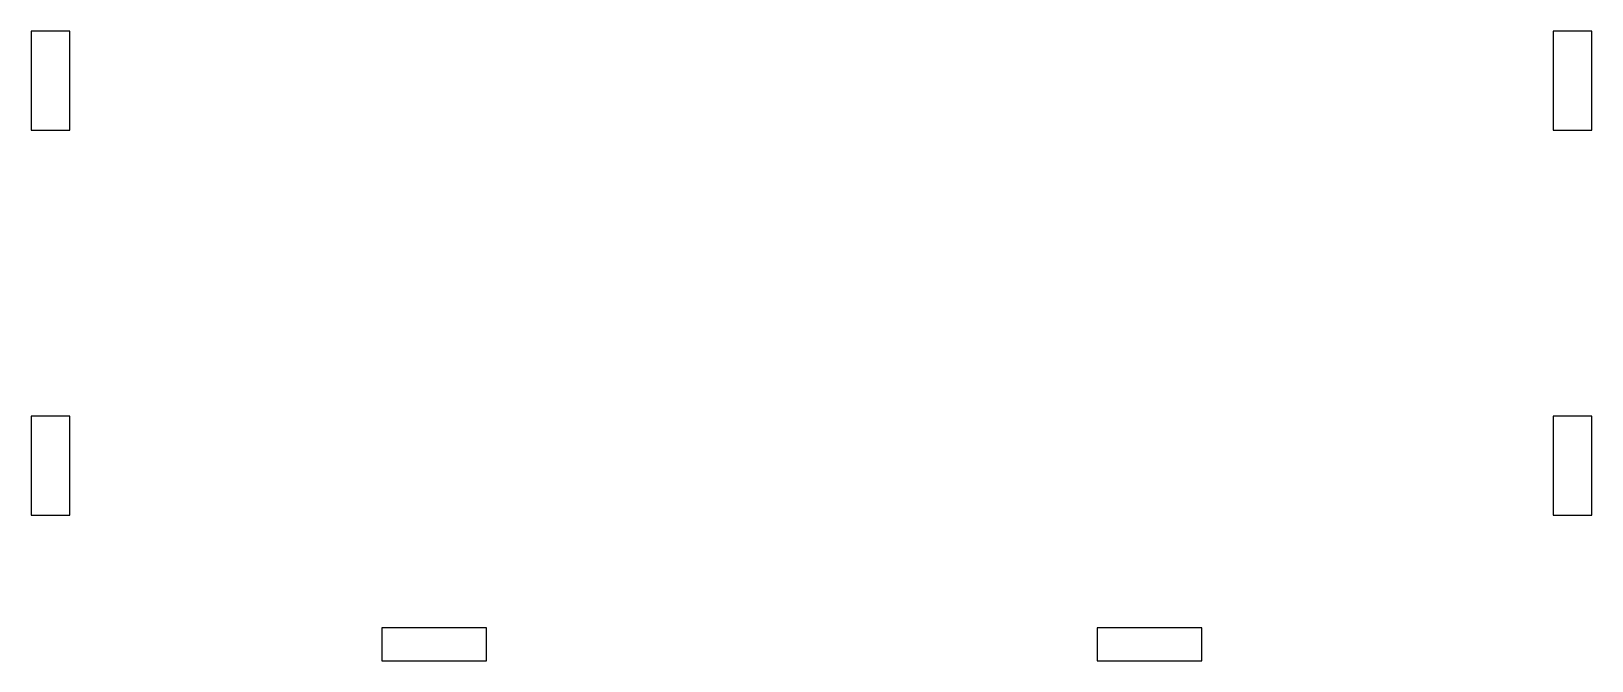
# Model space of a CAD drawing. Header units: millimetres. Extents: x 47 to 330, y -211 to -96.
import ezdxf

# ---------------------------------------------------------------- set-up
doc = ezdxf.new("R2010")
doc.units = ezdxf.units.MM
doc.layers.add('CUT', color=7, linetype='Continuous')

msp = doc.modelspace()

# ---------------------------------------------------------------- linework, layer by layer
at = {"layer": 'CUT'}
for p, q in [((46.78218, -96), (46.78218, -114)), ((53.78218, -96), (46.78218, -96)), ((53.78218, -114), (53.78218, -96)), ((323.38218, -96), (323.38218, -114)), ((330.38218, -96), (323.38218, -96)), ((330.38218, -114), (330.38218, -96)), ((46.78218, -114), (53.78218, -114)), ((323.38218, -114), (330.38218, -114)), ((46.78218, -166), (46.78218, -184)), ((53.78218, -166), (46.78218, -166)), ((53.78218, -184), (53.78218, -166)), ((323.38218, -166), (323.38218, -184)), ((330.38218, -166), (323.38218, -166)), ((330.38218, -184), (330.38218, -166)), ((46.78218, -184), (53.78218, -184)), ((323.38218, -184), (330.38218, -184)), ((110.5, -204.516558), (110.5, -210.516558)), ((129.5, -204.516558), (110.5, -204.516558)), ((129.5, -210.516558), (129.5, -204.516558)), ((240.5, -204.516558), (240.5, -210.516558)), ((259.5, -204.516558), (240.5, -204.516558)), ((259.5, -210.516558), (259.5, -204.516558)), ((110.5, -210.516558), (129.5, -210.516558)), ((240.5, -210.516558), (259.5, -210.516558))]:
    msp.add_line(p, q, dxfattribs=at)

doc.saveas('drawing.dxf')
